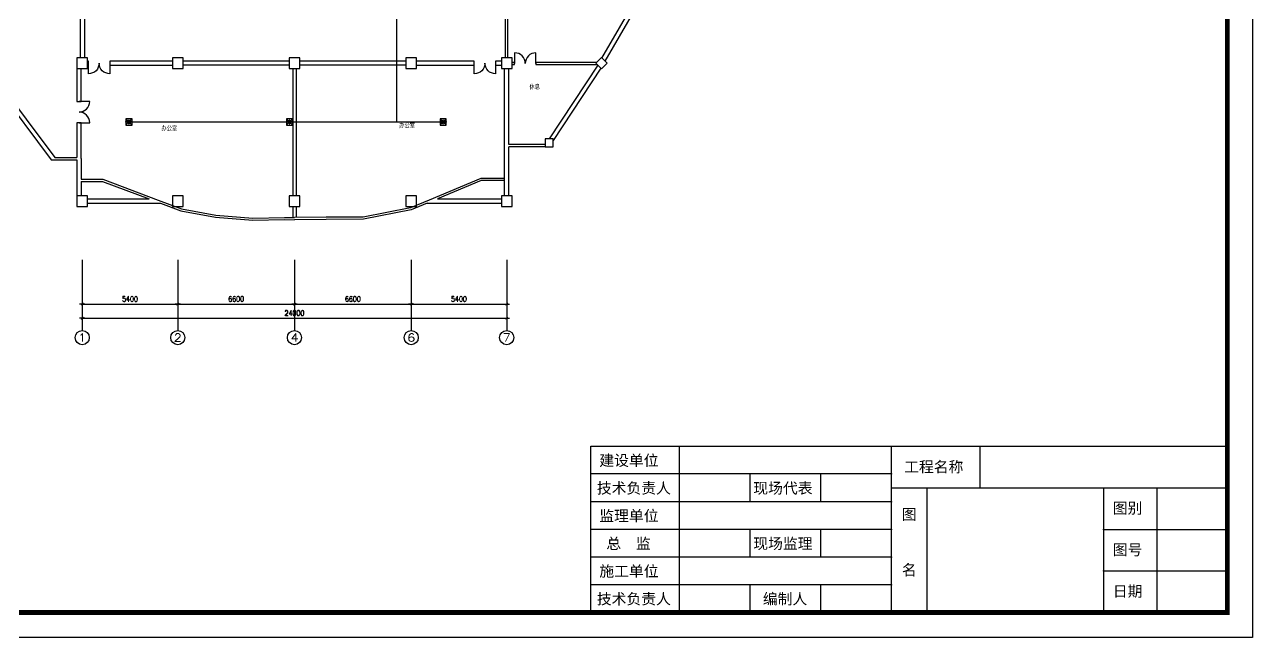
# Model space of a CAD drawing. Extents: x -149393 to 1177518, y -366685 to 296590.
# Drawn here: x 906021 to 975450, y -276685 to -242012 of the extents above; entities that cross this region are included whole.
import ezdxf
from ezdxf.enums import TextEntityAlignment as Align

# ---------------------------------------------------------------- set-up
doc = ezdxf.new("R2010")
doc.units = 0
doc.header["$LTSCALE"] = 1000
doc.header["$MEASUREMENT"] = 0
doc.linetypes.add('常规', pattern=[20, 10, 0, 10])
doc.layers.get('0').update_dxf_attribs({"linetype": 'CONTINUOUS'})
doc.layers.get('Defpoints').update_dxf_attribs({"linetype": 'CONTINUOUS'})
for name, color, linetype in [('AXIS', 3, 'CONTINUOUS'), ('COLUMN', 9, 'CONTINUOUS'), ('EQUIP-消防', 3, 'CONTINUOUS'), ('PUB_TITLE', 253, 'CONTINUOUS'), ('TEL_TEXT', 7, 'CONTINUOUS'), ('WALL', 9, 'CONTINUOUS'), ('WINDOW', 4, 'CONTINUOUS'), ('WIRE-应急', 60, '常规')]:
    doc.layers.add(name, color=color, linetype=linetype)
doc.styles.add('_TCH_AXIS', font='COMPLEX', dxfattribs={"bigfont": 'GBCBIG'})
doc.styles.add('_TCH_DIM_T3', font='SIMPLEX', dxfattribs={"width": 0.705882, "bigfont": 'GBCBIG'})
doc.styles.add('_TEL_DIM', font='', dxfattribs={"width": 0.8, "height": 3.5})
doc.styles.add('DIM_FONT', font='SIMPLEX.shx', dxfattribs={"width": 0.8})
doc.styles.add('宋体', font='')
doc.styles.get('_TEL_DIM').set_extended_font_data('SimSun')
doc.styles.get('宋体').set_extended_font_data('SimSun')
doc.dimstyles.new('_TCH_ARCH&&100', dxfattribs={"dimtxt": 297.5, "dimasz": 100, "dimexe": 250, "dimexo": 300, "dimgap": 126.25, "dimtad": 1, "dimdec": 0, "dimzin": 0, "dimdsep": 46, "dimtxsty": '_TCH_DIM_T3', "dimblk": 'ARCHTICK', "dimcen": 0.09, "dimclrt": 7, "dimazin": 2, "dimtfac": 1, "dimtdec": 0, "dimtix": 1, "dimtmove": 2, "dimatfit": 3, "dimfxl": 1, "dimtolj": 1, "dimtzin": 0, "dimarcsym": 0})
doc.dimstyles.new('DIMN', dxfattribs={"dimtxt": 300, "dimasz": 1, "dimexe": 250, "dimexo": 300, "dimgap": 150, "dimtad": 1, "dimdec": 0, "dimdsep": 46, "dimtxsty": 'DIM_FONT', "dimblk": '_DIMX', "dimcen": 2.5, "dimclrt": 7, "dimadec": 0, "dimazin": 0, "dimtfac": 1, "dimtdec": 0, "dimtix": 1, "dimtmove": 2, "dimatfit": 3, "dimldrblk": '_DIMX', "dimfxl": 1, "dimtolj": 1, "dimarcsym": 0})

# ---------------------------------------------------------------- blocks, each defined once
blk = doc.blocks.new('$equip_U$00000427(cyc-PC)')
for p, q in [((-0.43, -0.43), (0.43, 0.43)), ((-0.43, 0.43), (0.43, -0.43))]:
    blk.add_line(p, q)
blk.add_lwpolyline([(-0.5, 0.5), (-0.5, -0.5), (0.5, -0.5), (0.5, 0.5)], close=True)
blk.add_circle((0, 0), 0.275)
for p in [(-0.5, 0), (0, 0.5), (0.5, 0), (0, -0.5)]:
    blk.add_point(p)
for points in [[(-0.24, 0.14), (0.24, 0.14), (-0.27, 0), (0.27, 0)], [(-0.24, -0.14), (0.24, -0.14), (-0.27, 0), (0.27, 0)], [(-0.14, 0.24), (0.14, 0.24), (-0.24, 0.14), (0.24, 0.14)], [(0, 0.27), (0, 0.27), (-0.14, 0.24), (0.14, 0.24)], [(-0.14, -0.24), (0.14, -0.24), (-0.24, -0.14), (0.24, -0.14)], [(0, -0.27), (0, -0.27), (-0.14, -0.24), (0.14, -0.24)]]:
    blk.add_solid(points)
at = {"color": 7, "style": '_TEL_DIM', "flags": 1}
blk.add_attdef('A', text='', height=0.00002, dxfattribs=at).set_placement((0, 0), align=Align.MIDDLE_CENTER)
blk = doc.blocks.new('_DIMX')
blk.add_line((-150, 0), (150, 0))
at = {"const_width": 50}
blk.add_lwpolyline([(-70, -70), (70, 70)], dxfattribs=at)
blk = doc.blocks.new('_ArchTick')
at = {"color": 0, "linetype": 'ByBlock', "const_width": 0.4}
blk.add_lwpolyline([(-0.5, -0.5), (0.5, 0.5)], dxfattribs=at)
blk = doc.blocks.new('*D1511')
at = {"layer": 'AXIS', "color": 0, "lineweight": -2, "transparency": 16777216}
for p, q in [((921284, -255624), (921284, -258074)), ((927884, -255624), (927884, -258074)), ((921284, -257824), (927884, -257824))]:
    blk.add_line(p, q, dxfattribs=at)
at = {"layer": 'Defpoints', "color": 0, "transparency": 16777216}
for p in [(921284, -255324), (927884, -255324), (927884, -257824)]:
    blk.add_point(p, dxfattribs=at)
at = {"layer": 'AXIS', "color": 0, "lineweight": -2, "transparency": 16777216, "xscale": 100, "yscale": 100, "zscale": 100, "rotation": 180}
blk.add_blockref('_ArchTick', (921284, -257824), dxfattribs=at)
at = {"layer": 'AXIS', "color": 0, "lineweight": -2, "transparency": 16777216, "xscale": 100, "yscale": 100, "zscale": 100}
blk.add_blockref('_ArchTick', (927884, -257824), dxfattribs=at)
at = {"layer": 'AXIS', "color": 7, "transparency": 16777216, "insert": (924584, -257549), "char_height": 297.5, "attachment_point": 5, "style": '_TCH_DIM_T3'}
blk.add_mtext('\\A1;6600', dxfattribs=at)
blk = doc.blocks.new('*D1512')
at = {"layer": 'AXIS', "color": 0, "lineweight": -2, "transparency": 16777216}
for p, q in [((927884, -255624), (927884, -258074)), ((933284, -255624), (933284, -258074)), ((927884, -257824), (933284, -257824))]:
    blk.add_line(p, q, dxfattribs=at)
at = {"layer": 'Defpoints', "color": 0, "transparency": 16777216}
for p in [(927884, -255324), (933284, -255324), (933284, -257824)]:
    blk.add_point(p, dxfattribs=at)
at = {"layer": 'AXIS', "color": 0, "lineweight": -2, "transparency": 16777216, "xscale": 100, "yscale": 100, "zscale": 100, "rotation": 180}
blk.add_blockref('_ArchTick', (927884, -257824), dxfattribs=at)
at = {"layer": 'AXIS', "color": 0, "lineweight": -2, "transparency": 16777216, "xscale": 100, "yscale": 100, "zscale": 100}
blk.add_blockref('_ArchTick', (933284, -257824), dxfattribs=at)
at = {"layer": 'AXIS', "color": 7, "transparency": 16777216, "insert": (930584, -257549), "char_height": 297.5, "attachment_point": 5, "style": '_TCH_DIM_T3'}
blk.add_mtext('\\A1;5400', dxfattribs=at)
blk = doc.blocks.new('*D1513')
at = {"layer": 'AXIS', "color": 0, "lineweight": -2, "transparency": 16777216}
for p, q in [((914684, -255624), (914684, -258074)), ((921284, -255624), (921284, -258074)), ((914684, -257824), (921284, -257824))]:
    blk.add_line(p, q, dxfattribs=at)
at = {"layer": 'Defpoints', "color": 0, "transparency": 16777216}
for p in [(914684, -255324), (921284, -255324), (921284, -257824)]:
    blk.add_point(p, dxfattribs=at)
at = {"layer": 'AXIS', "color": 0, "lineweight": -2, "transparency": 16777216, "xscale": 100, "yscale": 100, "zscale": 100, "rotation": 180}
blk.add_blockref('_ArchTick', (914684, -257824), dxfattribs=at)
at = {"layer": 'AXIS', "color": 0, "lineweight": -2, "transparency": 16777216, "xscale": 100, "yscale": 100, "zscale": 100}
blk.add_blockref('_ArchTick', (921284, -257824), dxfattribs=at)
at = {"layer": 'AXIS', "color": 7, "transparency": 16777216, "insert": (917984, -257549), "char_height": 297.5, "attachment_point": 5, "style": '_TCH_DIM_T3'}
blk.add_mtext('\\A1;6600', dxfattribs=at)
blk = doc.blocks.new('*D1514')
at = {"layer": 'AXIS', "color": 0, "lineweight": -2, "transparency": 16777216}
for p, q in [((909284, -255624), (909284, -258074)), ((914684, -255624), (914684, -258074)), ((909284, -257824), (914684, -257824))]:
    blk.add_line(p, q, dxfattribs=at)
at = {"layer": 'Defpoints', "color": 0, "transparency": 16777216}
for p in [(909284, -255324), (914684, -255324), (914684, -257824)]:
    blk.add_point(p, dxfattribs=at)
at = {"layer": 'AXIS', "color": 0, "lineweight": -2, "transparency": 16777216, "xscale": 100, "yscale": 100, "zscale": 100, "rotation": 180}
blk.add_blockref('_ArchTick', (909284, -257824), dxfattribs=at)
at = {"layer": 'AXIS', "color": 0, "lineweight": -2, "transparency": 16777216, "xscale": 100, "yscale": 100, "zscale": 100}
blk.add_blockref('_ArchTick', (914684, -257824), dxfattribs=at)
at = {"layer": 'AXIS', "color": 7, "transparency": 16777216, "insert": (911984, -257549), "char_height": 297.5, "attachment_point": 5, "style": '_TCH_DIM_T3'}
blk.add_mtext('\\A1;5400', dxfattribs=at)
blk = doc.blocks.new('*D1515')
at = {"layer": 'AXIS', "color": 0, "lineweight": -2, "transparency": 16777216}
for p, q in [((909284, -255624), (909284, -258874)), ((933284, -255624), (933284, -258874)), ((909284, -258624), (933284, -258624))]:
    blk.add_line(p, q, dxfattribs=at)
at = {"layer": 'Defpoints', "color": 0, "transparency": 16777216}
for p in [(909284, -255324), (933284, -255324), (933284, -258624)]:
    blk.add_point(p, dxfattribs=at)
at = {"layer": 'AXIS', "color": 0, "lineweight": -2, "transparency": 16777216, "xscale": 100, "yscale": 100, "zscale": 100, "rotation": 180}
blk.add_blockref('_ArchTick', (909284, -258624), dxfattribs=at)
at = {"layer": 'AXIS', "color": 0, "lineweight": -2, "transparency": 16777216, "xscale": 100, "yscale": 100, "zscale": 100}
blk.add_blockref('_ArchTick', (933284, -258624), dxfattribs=at)
at = {"layer": 'AXIS', "color": 7, "transparency": 16777216, "insert": (921284, -258349), "char_height": 297.5, "attachment_point": 5, "style": '_TCH_DIM_T3'}
blk.add_mtext('\\A1;24000', dxfattribs=at)
blk = doc.blocks.new('_FZHK')
blk.add_lwpolyline([(-0.5, -0.5), (0.5, -0.5), (0.5, 0.5), (-0.5, 0.5)], close=True)
blk = doc.blocks.new('会签栏')
at = {"layer": 'PUB_TITLE', "color": 4, "lineweight": 30}
blk.add_lwpolyline([(-18000, 0), (-18000, 4700), (0, 4700)], dxfattribs=at)
at = {"layer": 'PUB_TITLE', "color": 4}
for points in [[(-15500, 4700), (-15500, 0)], [(-9500, 0), (-9500, 4700)], [(-7000, 4700), (-7000, 3525)], [(-9500, 3917), (-18000, 3917)], [(-13500, 3917), (-13500, 3133)], [(-11500, 3917), (-11500, 3133)], [(-9500, 3525), (0, 3525)], [(-8500, 3525), (-8500, 0)], [(-3500, 3525), (-3500, 0)], [(-2000, 3525), (-2000, 0)], [(-9500, 3133), (-18000, 3133)], [(-9500, 2350), (-18000, 2350)], [(-13500, 2350), (-13500, 1567)], [(-11500, 2350), (-11500, 1567)], [(-3500, 2350), (0, 2350)], [(-9500, 1567), (-18000, 1567)], [(-3500, 1175), (0, 1175)], [(-9500, 783), (-18000, 783)], [(-13500, 783), (-13500, 0)], [(-11500, 783), (-11500, 0)]]:
    blk.add_lwpolyline(points, dxfattribs=at)
at = {"layer": 'PUB_TITLE'}
for p in [(-9500, 3917), (-9500, 3133), (-9500, 2350), (-9500, 1567), (-3500, 1175), (-9500, 783)]:
    blk.add_point(p, dxfattribs=at)
at = {"layer": 'PUB_TITLE', "color": 4}
blk.add_point((-3500, 2350), dxfattribs=at)
at = {"lineweight": -3, "style": '宋体'}
for s, p in [('建设单位', (-17758, 4147)), ('工程名称', (-9140, 3965)), ('技术负责人', (-17828, 3363)), ('现场代表', (-13405, 3363)), ('图别', (-3241, 2796)), ('监理单位', (-17758, 2580)), ('图', (-9206, 2624)), ('总  监', (-17560, 1797)), ('现场监理', (-13405, 1797)), ('图号', (-3241, 1621)), ('名', (-9206, 1049)), ('施工单位', (-17758, 1013)), ('日期', (-3241, 446)), ('技术负责人', (-17828, 230)), ('编制人', (-13134, 230))]:
    blk.add_text(s, height=307, dxfattribs=at).set_placement(p)

msp = doc.modelspace()

# ---------------------------------------------------------------- linework, layer by layer
at = {"layer": 'AXIS'}
for p, q in [((909283.6, -255324), (909283.6, -259324)), ((914683.6, -255324), (914683.6, -259324)), ((921283.6, -255324), (921283.6, -259324)), ((927883.6, -255324), (927883.6, -259324)), ((933283.6, -255324), (933283.6, -259324))]:
    msp.add_line(p, q, dxfattribs=at)
for centre in [(909283.6, -259724), (914683.6, -259724), (921283.6, -259724), (927883.6, -259724), (933283.6, -259724)]:
    msp.add_circle(centre, 400, dxfattribs=at)
at = {"layer": 'PUB_TITLE'}
msp.add_lwpolyline([(856650.3, -192676.1), (975450.3, -192676.1), (975450.3, -276684.6), (856650.3, -276684.6)], close=True, dxfattribs=at)
at = {"layer": 'PUB_TITLE', "const_width": 270.7}
msp.add_lwpolyline([(863721.7, -194090.4), (974036, -194090.4), (974036, -275270.4), (863721.7, -275270.4), (863721.7, -194090.4)], close=True, dxfattribs=at)
at = {"layer": 'WALL', "color": 59}
for p, q in [((938669.5, -243909.1), (941711.4, -238664.5)), ((938845.1, -244084.7), (941911.7, -238797.5)), ((909163.6, -239098.2), (909163.6, -243898.2)), ((909403.6, -239098.2), (909403.6, -243898.2)), ((933223.6, -243898.2), (933223.6, -239098.2)), ((933343.6, -243898.2), (933343.6, -239098.2)), ((903330.9, -243661.4), (907738.6, -249538.2)), ((903138.9, -243805.4), (907528.6, -249658.2)), ((909638.3, -244078.2), (909583.6, -244078.2)), ((909583.6, -244318.2), (909638.3, -244318.2)), ((909638.3, -244318.2), (909638.3, -244078.2)), ((914383.6, -244078.2), (910838.3, -244078.2)), ((910838.3, -244078.2), (910838.3, -244318.2)), ((910838.3, -244318.2), (914383.6, -244318.2)), ((920983.6, -244078.2), (914983.6, -244078.2)), ((920983.6, -244318.2), (914983.6, -244318.2)), ((927583.6, -244078.2), (921583.6, -244078.2)), ((927583.6, -244318.2), (921583.6, -244318.2)), ((931450.5, -244078.2), (928183.6, -244078.2)), ((928183.6, -244318.2), (931450.5, -244318.2)), ((931450.5, -244318.2), (931450.5, -244078.2)), ((932983.6, -244078.2), (932650.5, -244078.2)), ((932650.5, -244078.2), (932650.5, -244318.2)), ((932650.5, -244318.2), (932983.6, -244318.2)), ((933731, -244151.2), (933583.6, -244151.2)), ((933583.6, -244271.2), (933731, -244271.2)), ((933731, -244271.2), (933731, -244151.2)), ((938369.3, -244151.2), (934931, -244151.2)), ((934931, -244151.2), (934931, -244271.2)), ((934931, -244271.2), (938395.3, -244271.2)), ((938427.7, -244303.6), (935687.8, -248473.2)), ((908983.6, -244498.2), (908983.6, -246365.7)), ((909223.6, -246365.7), (909223.6, -244498.2)), ((933163.6, -248863.2), (933163.6, -244498.2)), ((933403.6, -248803.2), (933403.6, -244498.2)), ((938601, -244476.9), (935908.6, -248574.3)), ((908983.6, -246365.7), (909223.6, -246365.7)), ((909223.6, -247565.7), (908983.6, -247565.7)), ((908983.6, -247565.7), (908983.6, -249538.2)), ((909223.6, -249598.2), (909223.6, -247565.7)), ((933163.6, -251698.2), (933163.6, -248863.2)), ((935458.6, -248803.2), (933403.6, -248803.2)), ((935458.6, -248923.2), (933403.6, -248923.2)), ((933403.6, -251698.2), (933403.6, -248923.2)), ((907528.6, -249658.2), (908983.6, -249658.2)), ((907738.6, -249538.2), (908983.6, -249538.2)), ((908983.6, -249658.2), (908983.6, -250826)), ((909223.6, -249598.2), (909223.6, -250766)), ((908983.6, -250826), (908983.6, -251698.2)), ((909223.6, -250766), (910445.1, -250766)), ((909223.6, -250886), (909223.6, -251698.2)), ((909223.6, -250886), (910423.4, -250886)), ((910423.4, -250886), (913070.7, -251878.2)), ((910445.1, -250766), (913582.8, -251942.1)), ((931820.8, -250719.6), (928901.6, -251942.9)), ((931844.9, -250839.6), (929366.4, -251878.2)), ((933163.6, -250719.6), (931820.8, -250719.6)), ((933163.6, -250839.6), (931844.9, -250839.6)), ((933163.6, -250839.6), (933163.6, -250719.6)), ((909583.6, -251878.2), (913070.7, -251878.2)), ((913582.8, -251942.1), (914889.5, -252431.8)), ((928901.6, -251942.9), (927844.9, -252385.7)), ((929366.4, -251878.2), (932983.6, -251878.2)), ((909583.6, -252118.2), (913711, -252118.2)), ((913711, -252118.2), (914857.2, -252547.8)), ((914857.2, -252547.8), (916814.9, -252914.7)), ((914889.5, -252431.8), (916830.8, -252795.6)), ((927844.9, -252385.7), (925167.8, -252908.4)), ((927879.9, -252501.1), (925179.7, -253028.3)), ((928793.6, -252118.2), (927879.9, -252501.1)), ((928793.6, -252118.2), (932983.6, -252118.2)), ((916814.9, -252914.7), (918926.5, -253083.7)), ((916830.8, -252795.6), (918930.1, -252963.6)), ((918926.5, -253083.7), (920714.3, -253047)), ((918930.1, -252963.6), (920711.8, -252927.1)), ((920712.5, -253047), (921283, -253052.1)), ((920713.6, -252927), (921284.1, -252932.1)), ((923067.8, -252917.2), (921283.1, -252932.1)), ((923068.8, -253037.2), (921284.1, -253052.1)), ((925167.8, -252908.4), (923068.1, -252917.2)), ((925179.7, -253028.3), (923068.6, -253037.2))]:
    msp.add_line(p, q, dxfattribs=at)
at = {"layer": 'WALL'}
for p, q in [((921183.6, -244498.2), (921183.6, -251698.2)), ((921383.6, -244498.2), (921383.6, -251698.2)), ((921183.6, -252298.2), (921183.6, -252931.2)), ((921383.6, -252298.2), (921383.6, -252931.3))]:
    msp.add_line(p, q, dxfattribs=at)
at = {"layer": 'WINDOW', "color": 59, "extrusion": (1.22461e-16, -7.49855e-33, -1)}
msp.add_lwpolyline([(-934931, -244211.2), (-934931, -243611.2, -0.4142136), (-934331, -244211.2, -0.4142136), (-933731, -243611.2), (-933731, -244211.2)], format="xyb", dxfattribs=at)
at = {"layer": 'WINDOW', "color": 59}
for points in [[(910838.3, -244198.2), (910838.3, -244798.2, -0.4142136), (910238.3, -244198.2, -0.4142136), (909638.3, -244798.2), (909638.3, -244198.2)], [(932650.5, -244198.2), (932650.5, -244798.2, -0.4142136), (932050.5, -244198.2, -0.4142136), (931450.5, -244798.2), (931450.5, -244198.2)]]:
    msp.add_lwpolyline(points, format="xyb", dxfattribs=at)
at = {"layer": 'WINDOW', "color": 59, "extrusion": (-5.57711e-30, -1.22461e-16, -1)}
msp.add_lwpolyline([(-909103.6, -247565.7), (-909703.6, -247565.7, -0.4142136), (-909103.6, -246965.7, -0.4142136), (-909703.6, -246365.7), (-909103.6, -246365.7)], format="xyb", dxfattribs=at)
at = {"layer": 'WIRE-应急', "linetype": '常规'}
for p, q in [((927049.6, -240295.8), (927049.6, -247523.9)), ((912100.1, -247523.9), (920834.8, -247523.9)), ((921184.8, -247523.9), (929516.6, -247523.9))]:
    msp.add_line(p, q, dxfattribs=at)

# ---------------------------------------------------------------- block references
at = {"layer": 'COLUMN', "color": 59}
for p, xscale, yscale, zscale in [((909283.6, -244198.2), 600, 600, 600), ((914683.6, -244198.2), 600, 600, 600), ((921283.6, -244198.2), 600, 600, 600), ((927883.6, -244198.2), 600, 600, 600), ((933283.6, -244198.2), 600, 600, 600), ((935683.6, -248698.2), 450, 450, 450), ((909283.6, -251998.2), 600, 600, 600), ((914683.6, -251998.2), 600, 600, 600), ((921283.6, -251998.2), 600, 600, 600), ((927883.6, -251998.2), 600, 600, 600), ((933283.6, -251998.2), 600, 600, 600)]:
    msp.add_blockref('_FZHK', p, dxfattribs=dict(at, xscale=xscale, yscale=yscale, zscale=zscale))
at = {"layer": 'COLUMN', "color": 59, "xscale": 449.9999999999679, "yscale": 449.9999999999679, "zscale": 449.9999999999679, "rotation": 45.00000000000525}
msp.add_blockref('_FZHK', (938640.5, -244198.2), dxfattribs=at)
at = {"layer": 'EQUIP-消防', "xscale": 350, "yscale": 350, "zscale": 350}
for p in [(911925.1, -247523.9), (921009.8, -247523.9), (929691.6, -247523.9)]:
    msp.add_blockref('$equip_U$00000427(cyc-PC)', p, dxfattribs=at)
at = {"layer": 'WALL', "xscale": 2, "yscale": 2, "zscale": 2}
msp.add_blockref('会签栏', (974036, -275270.4), dxfattribs=at)

# ---------------------------------------------------------------- texts
at = {"layer": 'AXIS', "color": 7, "style": '_TCH_AXIS'}
for s, width, p, p2 in [('1', 2.333333, (909057.3, -259950.3), (909509.8, -259950.3)), ('2', 1.5, (914457.3, -259950.3), (914909.8, -259950.3)), ('4', 1.3125, (921057.3, -259950.3), (921509.8, -259950.3)), ('6', 1.5, (927657.3, -259950.3), (928109.8, -259950.3)), ('7', 1.5, (933057.3, -259950.3), (933509.8, -259950.3))]:
    msp.add_text(s, height=452.5, dxfattribs=dict(at, width=width)).set_placement(p, p2, align=Align.FIT)
at = {"layer": 'TEL_TEXT', "color": 59, "style": '_TEL_DIM', "width": 0.8}
for s, p in [('休息', (934571.3, -245659.9)), ('办公室', (913758.5, -248012.7)), ('办公室', (927206.8, -247846.3))]:
    msp.add_text(s, height=265.82, dxfattribs=at).set_placement(p)

# ---------------------------------------------------------------- dimensions: what is measured, and where the dimension line sits
at = {"layer": 'AXIS'}
for p1, p2, distance in [((909283.6, -255324), (914683.6, -255324), -2500), ((909283.6, -255324), (933283.6, -255324), -3300), ((914683.6, -255324), (921283.6, -255324), -2500), ((921283.6, -255324), (927883.6, -255324), -2500), ((927883.6, -255324), (933283.6, -255324), -2500)]:
    msp.add_aligned_dim(p1=p1, p2=p2, distance=distance, dimstyle='DIMN', dxfattribs=at).render()
for p1, p2, distance, picture, middle in [((909283.6, -255324), (914683.6, -255324), -2500, '*D1514', (911983.6, -257549)), ((909283.6, -255324), (933283.6, -255324), -3300, '*D1515', (921283.6, -258349)), ((914683.6, -255324), (921283.6, -255324), -2500, '*D1513', (917983.6, -257549)), ((921283.6, -255324), (927883.6, -255324), -2500, '*D1511', (924583.6, -257549)), ((927883.6, -255324), (933283.6, -255324), -2500, '*D1512', (930583.6, -257549))]:
    dim = msp.add_aligned_dim(p1=p1, p2=p2, distance=distance, dimstyle='_TCH_ARCH&&100', dxfattribs=at)
    dim.commit()
    dim.dimension.update_dxf_attribs({"geometry": picture, "text_midpoint": middle})

doc.saveas('drawing.dxf')
